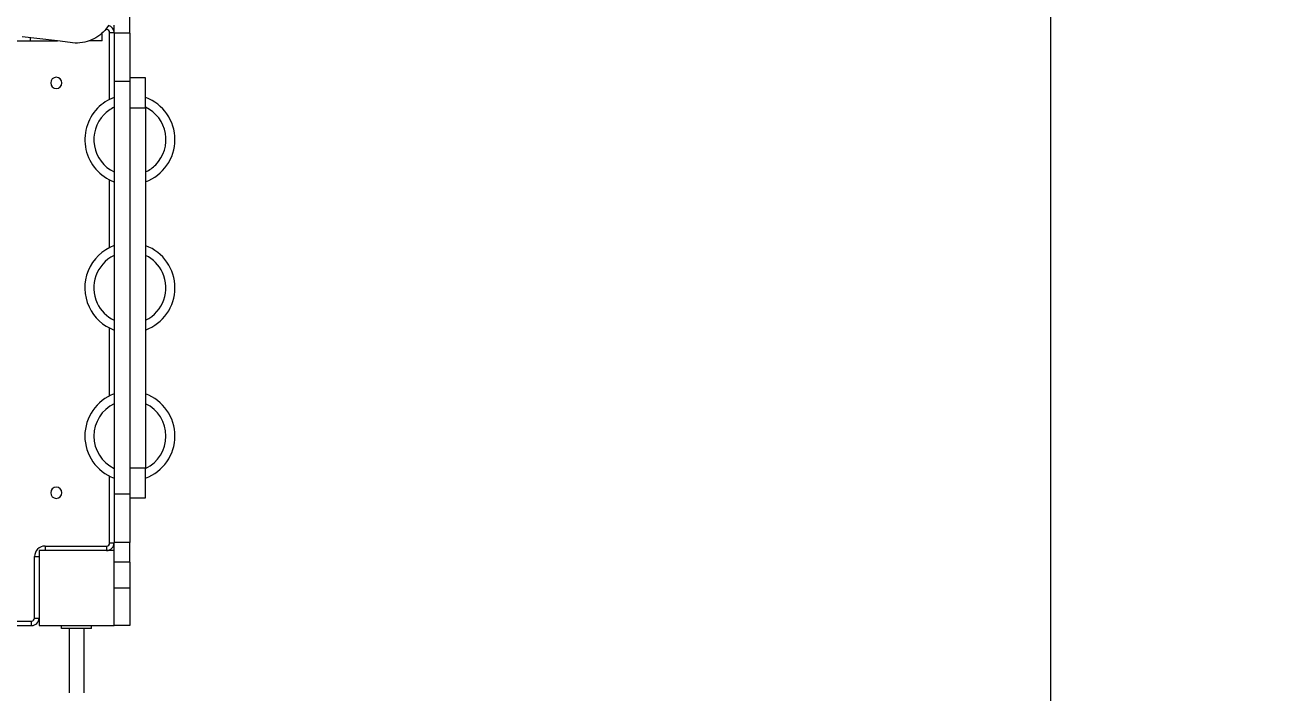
# Model space of a CAD drawing. Header units: millimetres. Extents: x -4720 to 4033, y -3120 to 3272.
# Drawn here: x 665 to 2349, y -918 to -28 of the extents above; entities that cross this region are included whole.
import ezdxf

# ---------------------------------------------------------------- set-up
doc = ezdxf.new("R2010")
doc.units = ezdxf.units.MM
for name, color, linetype in [('DIKOM_ОБЪЕКТ', 7, 'Continuous'), ('DIKOM_РАЗМЕР_ЗОНА', 7, 'Continuous'), ('DIKOM_РАЗМЕР_ОБЪЕКТА', 7, 'Continuous')]:
    doc.layers.add(name, color=color, linetype=linetype)
doc.styles.add('style1', font='arial.ttf', dxfattribs={"width": 0.8})
doc.dimstyles.new('1-50', dxfattribs={"dimtxt": 300, "dimasz": 200, "dimexe": 100, "dimexo": 0, "dimgap": 100, "dimtad": 1, "dimtxsty": 'style1', "dimcen": 200, "dimclrd": 7, "dimclre": 7, "dimclrt": 7, "dimadec": 1, "dimazin": 2, "dimtfac": 1, "dimtmove": 0, "dimatfit": 2, "dimfxl": 0, "dimlwd": 25, "dimlwe": 18, "dimarcsym": 0})

# ---------------------------------------------------------------- blocks, each defined once
blk = doc.blocks.new('*D1')
at = {"layer": 'Defpoints', "color": 0, "transparency": 16777216}
for p in [(2030.1, 408.2), (-2367.2, 87.4), (-2367.2, -1711.2)]:
    blk.add_point(p, dxfattribs=at)
at = {"layer": 'DIKOM_РАЗМЕР_ОБЪЕКТА', "color": 7, "lineweight": 18, "transparency": 16777216}
for p, q in [((2030.1, 408.2), (2030.1, -1811.2)), ((-2367.2, 87.4), (-2367.2, -1811.2))]:
    blk.add_line(p, q, dxfattribs=at)
at = {"layer": 'DIKOM_РАЗМЕР_ОБЪЕКТА', "color": 7, "lineweight": 25, "transparency": 16777216}
blk.add_line((1830.1, -1711.2), (-2167.2, -1711.2), dxfattribs=at)
at = {"layer": 'DIKOM_РАЗМЕР_ОБЪЕКТА', "color": 7, "transparency": 16777216}
for points in [[(-2167.2, -1677.8), (-2167.2, -1744.5), (-2367.2, -1711.2)], [(1830.1, -1677.8), (1830.1, -1744.5), (2030.1, -1711.2)]]:
    blk.add_solid(points, dxfattribs=at)
at = {"layer": 'DIKOM_РАЗМЕР_ОБЪЕКТА', "color": 7, "transparency": 16777216, "insert": (-108.4, -1458), "char_height": 300, "attachment_point": 5, "style": 'style1'}
blk.add_mtext('4400', dxfattribs=at)
blk = doc.blocks.new('*D2')
at = {"layer": 'Defpoints', "color": 0, "transparency": 16777216}
for p in [(4032.8, 243.9), (-3867.2, -1428.2), (4032.8, -3020.2)]:
    blk.add_point(p, dxfattribs=at)
at = {"layer": 'DIKOM_РАЗМЕР_ЗОНА', "color": 7, "lineweight": 18, "transparency": 16777216}
for p, q in [((4032.8, 243.9), (4032.8, -3120.2)), ((-3867.2, -1428.2), (-3867.2, -3120.2))]:
    blk.add_line(p, q, dxfattribs=at)
at = {"layer": 'DIKOM_РАЗМЕР_ЗОНА', "color": 7, "lineweight": 25, "transparency": 16777216}
blk.add_line((-3667.2, -3020.2), (3832.8, -3020.2), dxfattribs=at)
at = {"layer": 'DIKOM_РАЗМЕР_ЗОНА', "color": 7, "transparency": 16777216}
for points in [[(-3667.2, -2986.9), (-3667.2, -3053.5), (-3867.2, -3020.2)], [(3832.8, -2986.9), (3832.8, -3053.5), (4032.8, -3020.2)]]:
    blk.add_solid(points, dxfattribs=at)
at = {"layer": 'DIKOM_РАЗМЕР_ЗОНА', "color": 7, "transparency": 16777216, "insert": (98.8, -2767), "char_height": 300, "attachment_point": 5, "style": 'style1'}
blk.add_mtext('7900', dxfattribs=at)

msp = doc.modelspace()

# ---------------------------------------------------------------- linework, layer by layer
at = {"layer": 'DIKOM_ОБЪЕКТ', "color": 7, "linetype": 'Continuous', "lineweight": 15}
for p, q in [((803.871, -38.974), (803.871, -12.743)), ((772.871, -34.238), (772.871, -32.299)), ((782.871, -38.974), (782.871, -28.238)), ((631.656, -49.238), (671.704, -49.238)), ((671.704, -49.238), (671.704, -45.022)), ((671.704, -49.238), (707.497, -49.238)), ((766.734, -49.238), (749.019, -49.238)), ((766.734, -49.238), (766.734, -39.018)), ((766.734, -49.238), (766.781, -49.238)), ((766.781, -49.238), (766.781, -38.975)), ((767.116, -49.238), (766.781, -49.238)), ((767.116, -49.238), (767.116, -38.672)), ((767.163, -49.238), (767.116, -49.238)), ((767.163, -49.238), (767.163, -38.629)), ((772.871, -34.238), (771.349, -34.238)), ((776.871, -38.238), (782.871, -38.238)), ((776.871, -127.156), (776.871, -38.238)), ((803.871, -38.974), (782.871, -38.974)), ((782.871, -38.974), (782.871, -103.238)), ((803.871, -38.974), (803.871, -103.238)), ((824.871, -98.238), (803.871, -98.238)), ((824.871, -138.238), (824.871, -98.238)), ((803.871, -103.238), (782.871, -103.238)), ((782.871, -103.238), (782.871, -653.238)), ((803.871, -103.238), (803.871, -653.238)), ((803.871, -138.238), (824.871, -138.238)), ((824.871, -138.238), (824.871, -618.238)), ((776.871, -324.656), (776.871, -234.32)), ((776.871, -522.156), (776.871, -431.82)), ((803.871, -618.238), (824.871, -618.238)), ((824.871, -658.238), (824.871, -618.238)), ((776.871, -718.238), (776.871, -629.32)), ((803.871, -653.238), (782.871, -653.238)), ((782.871, -653.238), (782.871, -717.502)), ((803.871, -653.238), (803.871, -717.502)), ((803.871, -658.238), (824.871, -658.238)), ((690.871, -722.238), (772.871, -722.238)), ((690.871, -722.238), (690.871, -728.238)), ((772.871, -722.238), (772.871, -728.238)), ((776.871, -718.238), (782.871, -718.238)), ((803.871, -717.502), (782.871, -717.502)), ((782.871, -728.238), (782.871, -717.502)), ((803.871, -743.733), (803.871, -717.502)), ((676.871, -818.238), (676.871, -736.238)), ((676.871, -736.238), (682.871, -736.238)), ((682.871, -728.238), (682.871, -828.238)), ((782.871, -728.238), (682.871, -728.238)), ((782.871, -828.238), (782.871, -728.238)), ((803.871, -743.733), (782.871, -743.733)), ((803.871, -743.733), (803.871, -778.238)), ((803.871, -778.238), (782.871, -778.238)), ((803.871, -778.238), (803.871, -828.238)), ((-7.129, -822.238), (672.871, -822.238)), ((672.871, -828.238), (672.871, -822.238)), ((676.871, -818.238), (682.871, -818.238)), ((-7.129, -828.238), (672.871, -828.238)), ((682.871, -828.238), (782.871, -828.238)), ((712.871, -832.238), (712.871, -828.238)), ((752.871, -832.238), (712.871, -832.238)), ((722.871, -832.238), (722.871, -917.738)), ((742.871, -917.738), (742.871, -832.238)), ((752.871, -832.238), (752.871, -828.238)), ((803.871, -828.238), (782.871, -828.238))]:
    msp.add_line(p, q, dxfattribs=at)
at = {"layer": 'DIKOM_ОБЪЕКТ', "color": 7, "linetype": 'Continuous', "lineweight": 15, "flags": 128}
for points in [[(775.632, -28.064), (774.091, -30.563), (772.365, -32.97), (770.461, -35.273), (768.387, -37.463), (766.151, -39.531), (763.765, -41.468), (761.237, -43.266), (758.578, -44.916), (755.801, -46.413), (752.916, -47.748), (749.937, -48.918), (746.875, -49.916), (743.745, -50.739), (740.559, -51.382), (737.331, -51.844), (734.075, -52.121), (730.805, -52.214)], [(730.805, -52.214), (707.437, -49.23), (684.039, -46.427), (660.614, -43.803)]]:
    msp.add_lwpolyline(points, dxfattribs=at)
at = {"layer": 'DIKOM_ОБЪЕКТ', "color": 7, "linetype": 'Continuous', "lineweight": 15, "extrusion": (2.76751e-16, 3.49148e-15, -1)}
for centre in [(-705.871, -105.238), (-705.871, -651.238)]:
    msp.add_circle(centre, 7.5, dxfattribs=at)
at = {"layer": 'DIKOM_ОБЪЕКТ', "color": 7, "linetype": 'Continuous', "lineweight": 15}
for centre, radius, start, end in [((772.871, -38.238), 10, 0, 75.642421), ((772.871, -38.238), 4, 0.152464, 89.999502), ((803.871, -180.738), 60, 110.487315, 135.893683), ((803.871, -180.738), 60, 290.487315, 69.453546), ((803.871, -180.738), 60, 135.893683, 249.512685), ((803.767, -180.723), 47.915, 135.820241, 244.144121), ((803.074, -179.861), 46.817, 115.564222, 135.985204), ((803.975, -180.753), 47.915, 315.820257, 64.144097), ((804.669, -181.615), 46.817, 295.564276, 315.985194), ((803.871, -378.238), 60, 110.487315, 205.040347), ((803.813, -378.234), 47.949, 115.896731, 205.073772), ((803.871, -378.238), 60, 290.487315, 69.449889), ((803.885, -378.228), 47.984, 25.036562, 64.063816), ((803.93, -378.242), 47.949, 295.896704, 25.0738), ((803.871, -378.238), 60, 205.040347, 249.512685), ((803.858, -378.248), 47.984, 205.03664, 244.063711), ((803.871, -575.738), 60, 110.487315, 249.512685), ((803.871, -575.738), 60, 290.487315, 69.512685), ((803.77, -575.732), 47.888, 115.874508, 244.125492), ((803.973, -575.744), 47.888, 295.874505, 64.125495), ((690.871, -736.238), 14, 89.999988, 180.02535), ((772.871, -718.238), 4, 269.999907, 0), ((772.871, -718.238), 10, 270, 0), ((672.871, -818.238), 4, 270.000073, 0), ((672.871, -818.238), 10, 270, 0)]:
    msp.add_arc(centre, radius, start, end, dxfattribs=at)

# ---------------------------------------------------------------- dimensions: what is measured, and where the dimension line sits
at = {"layer": 'DIKOM_РАЗМЕР_ЗОНА'}
dim = msp.add_linear_dim(base=(4032.777, -3020.205), p1=(-3867.223, -1428.238), p2=(4032.777, 243.949), dimstyle='1-50', dxfattribs=at)
dim.commit()
dim.dimension.update_dxf_attribs({"geometry": '*D2', "text_midpoint": (98.801, -3020.205), "dimtype": 160})
at = {"layer": 'DIKOM_РАЗМЕР_ОБЪЕКТА'}
dim = msp.add_linear_dim(base=(-2367.223, -1711.167), p1=(2030.08, 408.189), p2=(-2367.223, 87.439), text='4400', dimstyle='1-50', dxfattribs=at)
dim.commit()
dim.dimension.update_dxf_attribs({"geometry": '*D1', "text_midpoint": (-108.448, -1711.167), "dimtype": 160})

doc.saveas('drawing.dxf')
